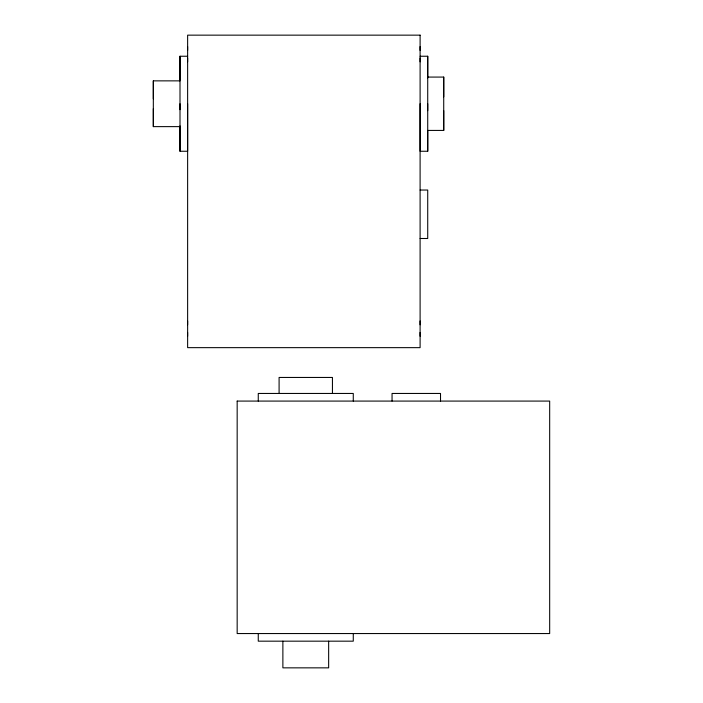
<?xml version="1.0" encoding="UTF-8"?>
<svg xmlns="http://www.w3.org/2000/svg" width="703" height="703" viewBox="0 0 703 703"><rect width="100%" height="100%" fill="white"/><g stroke="black" fill="none" stroke-linecap="round" stroke-linejoin="round"><path stroke-width="1.05" d="M180.003 125.855L180.003 126.628L153.324 126.628L153.324 108.701M153.324 98.798L153.324 80.863L180.003 80.863M187.631 103.745L187.631 151.25L180.003 151.25L180.003 103.745M180.003 79.993L180.003 56.24L187.631 56.24M187.631 336.219L187.631 332.414M187.631 324.786L187.631 320.981M187.631 61.829L187.631 58.015M187.631 50.396L187.631 46.583M258.265 633.552L258.265 641.171L353.275 641.171L353.275 633.552M258.265 401.079L258.265 393.452L353.275 393.452L353.275 401.079M279.091 393.452L279.091 377.449L332.44 377.449L332.44 393.452M282.878 641.171L282.878 667.85L328.653 667.85L328.653 641.171M392.054 401.079L392.054 393.452L440.517 393.452L440.517 401.079M420.104 336.219L420.104 332.414M420.104 324.786L420.104 320.981M420.104 103.745L420.104 151.25L427.723 151.25L427.723 103.745M420.104 61.829L420.104 58.015M420.104 50.396L420.104 46.583M427.723 77.98L427.723 56.24L420.104 56.24M427.723 130.424L443.725 130.424L443.725 110.652M443.725 96.847L443.725 77.075L427.723 77.075M420.104 190.038L427.723 190.038L427.723 238.493L420.104 238.493M443.725 77.075L443.725 130.424M427.723 56.24L427.723 110.652M427.723 130.758L427.723 151.25M180.003 56.24L180.003 109.668M180.003 127.498L180.003 151.25M153.324 80.863L153.324 126.628M237.166 401.079L237.166 633.552L549.676 633.552L549.676 401.079L237.166 401.079M420.104 35.15L187.631 35.15L187.631 347.651L420.104 347.651L420.104 35.15"/></g></svg>
